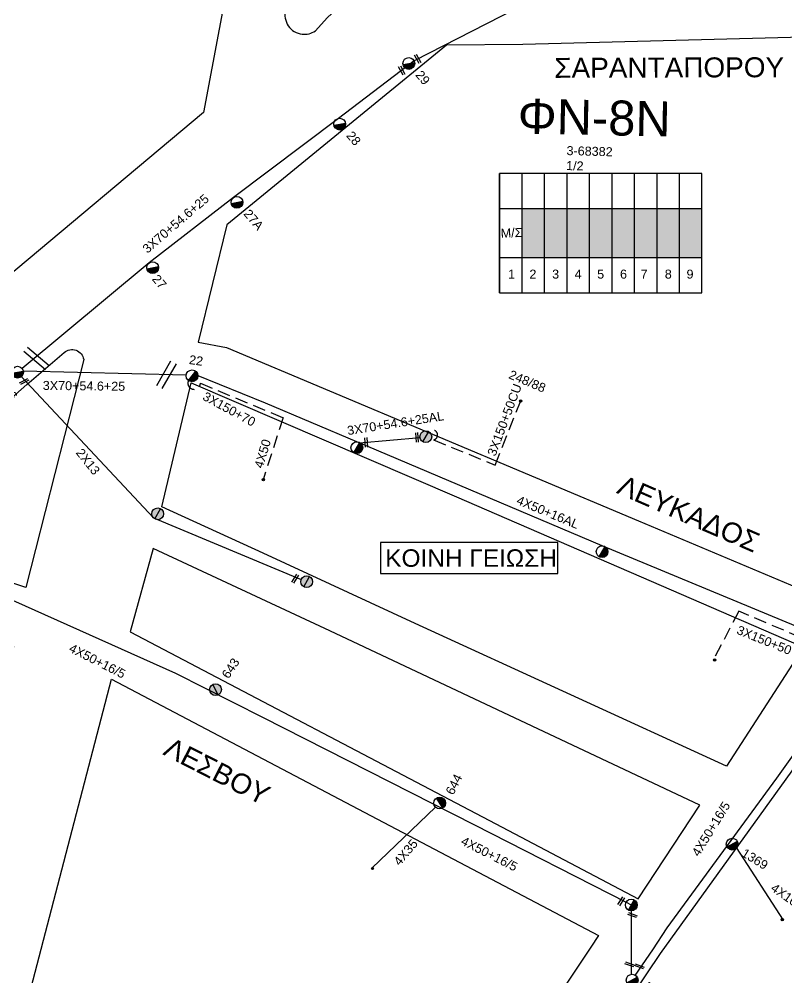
# Model space of a CAD drawing. Header units: millimetres. Extents: x 898 to 5598, y 789 to 3443.
# Drawn here: x 1801.7 to 1955.3, y 1238.3 to 1430.2 of the extents above; entities that cross this region are included whole.
import ezdxf
from ezdxf.enums import TextEntityAlignment as Align

# ---------------------------------------------------------------- set-up
doc = ezdxf.new("R2010")
doc.units = ezdxf.units.MM
doc.linetypes.add('DASHED', pattern=[19.05, 12.7, -6.35])
for name, color, linetype in [('Άγνωστα', 7, 'Continuous'), ('Ασφαλειοκιβώτια Χ.Τ 9 αναχωρήσεων', 7, 'Continuous'), ('Γυμνά εναέρια ΧΤ και ΦΟΠ (3Φ)   4x50+16AL', 7, 'Continuous'), ('Εναέρια παροχή ΧΤ 4x16', 7, 'SYN_LINE'), ('Επιγραφές - Σχήματα', 7, 'Continuous'), ('Καλώδια ΧΤ   3x150+50CU', 7, 'DASHED'), ('Καλώδια ΧΤ   3x150+70AL', 7, 'DASHED'), ('Μηχανική τομή', 7, 'Continuous'), ('Στύλος Ξύλινος', 7, 'Continuous'), ('Στύλος Ξύλινος @ 1', 7, 'Continuous'), ('Στύλος ΦΜ', 7, 'Continuous'), ('Στύλος ΦΜ @ 1', 7, 'Continuous'), ('Συνδέσεις', 7, 'Continuous'), ('Συνεστραμμένα ΧΤ   3x70+54.6+25 AL', 7, 'SYN_LINE'), ('Τομή', 7, 'Continuous'), ('Υπόβαθρο ΔΕΗ', 7, 'Continuous'), ('Υπόγεια καλώδια Παροχών ΧΤ   4x50AL', 7, 'DASHED')]:
    doc.layers.add(name, color=color, linetype=linetype)
doc.styles.add('arial', font='arial.ttf')
doc.styles.get("Standard").update_dxf_attribs({"font": 'arial.ttf'})
doc.linetypes.add('SYN_LINE', pattern='A,0.5,-0.0001,["/\\/\\/\\/",Standard,S=0.1,R=0,X=0,Y=-0.05],-0.25', length=0.7501)

# ---------------------------------------------------------------- blocks, each defined once
blk = doc.blocks.new('ΥΠΑΡΧΩΝ ΤΣΙΜΕΝΤΕΝΙΟΣ ΣΤΥΛΟΣ')
at = {"layer": 'Στύλος ΦΜ'}
blk.add_hatch(color=7, dxfattribs=at).paths.add_polyline_path([(-1.29, -2.28, 0.574793), (2.62, 0, 0.268822), (1.3, 2.27)])
at = {"layer": 'Στύλος ΦΜ', "color": 7}
blk.add_line((-1.29, -2.28), (1.3, 2.27), dxfattribs=at)
blk.add_circle((0, 0), 2.62, dxfattribs=at)
at = {"layer": 'Στύλος ΦΜ', "flags": 4}
for tag, p in [('ΑΡΙΘΜΟΣ', (-4.68, 8.05)), ('ΤΥΠΟΣ', (-4.91, 3.03))]:
    blk.add_attdef(tag, p, '', height=4, dxfattribs=at)
blk = doc.blocks.new('ΥΠΑΡΧΩΝ ΞΥΛΙΝΟΣ ΣΤΥΛΟΣ')
at = {"layer": 'Στύλος Ξύλινος'}
h = blk.add_hatch(color=7, dxfattribs=at)
h.paths.add_polyline_path([(-2.62, 0, 0.270008), (-1.29, -2.28), (1.3, 2.27, 0.576266)])
h.paths.add_polyline_path([(-1.29, -2.28, 0.574793), (2.62, 0, 0.268822), (1.3, 2.27)])
at = {"layer": 'Στύλος Ξύλινος', "color": 7}
blk.add_line((-1.29, -2.28), (1.3, 2.27), dxfattribs=at)
blk.add_circle((0, 0), 2.62, dxfattribs=at)
at = {"layer": 'Στύλος Ξύλινος', "flags": 4}
for tag, p in [('ΑΡΙΘΜΟΣ', (-4.91, 8.6)), ('ΤΥΠΟΣ', (-4.85, 3.39))]:
    blk.add_attdef(tag, p, '', height=4, dxfattribs=at)
blk = doc.blocks.new('ΑΣΦΑΛΕΙΟΚΙΒΩΤΙΟ ΥΠΟΣΤΑΘΜΟΥ 9 ΑΝΑΧΩΡΗΣΕΩΝ')
at = {"layer": 'Ασφαλειοκιβώτια Χ.Τ 9 αναχωρήσεων', "ltscale": 40}
for p, q in [((-23.8, 40.36), (24.02, 40.36)), ((-9.72, 40.36), (-9.72, -40.64)), ((9.94, 40.36), (9.94, -40.64)), ((-23.8, 31.36), (24.02, 31.36)), ((-23.8, 22.36), (24.02, 22.36)), ((-23.8, 13.36), (24.02, 13.36)), ((-23.8, 4.36), (24.02, 4.36)), ((-23.8, -4.64), (24.02, -4.64)), ((-23.8, -13.64), (24.02, -13.64)), ((-23.8, -22.64), (24.02, -22.64)), ((-23.8, -31.64), (24.02, -31.64))]:
    blk.add_line(p, q, dxfattribs=at)
at = {"layer": 'Ασφαλειοκιβώτια Χ.Τ 9 αναχωρήσεων'}
blk.add_lwpolyline([(-23.8, -40.64), (24.02, -40.64), (24.02, 40.36), (-23.8, 40.36)], close=True, dxfattribs=at)
for s, p in [('1', (-18.13, 36.98)), ('2', (-18.13, 28.42)), ('3', (-18.13, 19.34)), ('4', (-18.13, 10.32)), ('5', (-18.13, 1.31)), ('6', (-18.13, -7.83)), ('7', (-18.13, -16.07)), ('8', (-18.13, -25.75)), ('9', (-18.13, -34.45))]:
    blk.add_text(s, height=3.6, rotation=270, dxfattribs=at).set_placement(p)
at = {"layer": 'Ασφαλειοκιβώτια Χ.Τ 9 αναχωρήσεων', "ltscale": 40}
for tag, height, p in [('ΟΝΟΜΑ', 5, (-0.16, 44.31)), ('ΚΕΙΜΕΝΟ 1', 2, (17.06, 35.59)), ('ΚΕΙΜΕΝΟ 2', 2, (17.06, 26.88)), ('ΚΕΙΜΕΝΟ 3', 2, (17.06, 17.69)), ('ΚΕΙΜΕΝΟ 4', 2, (17.06, 8.71)), ('ΚΕΙΜΕΝΟ 5', 2, (17.06, -0.13)), ('ΚΕΙΜΕΝΟ 6', 2, (17.06, -9.05)), ('ΚΕΙΜΕΝΟ 7', 2, (17.06, -18.13)), ('ΚΕΙΜΕΝΟ 8', 2, (17.06, -26.85)), ('ΚΕΙΜΕΝΟ 9', 2, (17.06, -35.99)), ('ΣΧ', 2, (-0.1, -42.64))]:
    blk.add_attdef(tag, text='', height=height, dxfattribs=at).set_placement(p, align=Align.MIDDLE_CENTER)
blk = doc.blocks.new('ΜΗΧΑΝΙΚΗ ΤΟΜΗ')
at = {"layer": 'Μηχανική τομή', "ltscale": 40}
for p, q in [((-1.89, 0.78), (1.89, 0.78)), ((1.89, 0), (-1.89, 0))]:
    blk.add_line(p, q, dxfattribs=at)
blk = doc.blocks.new('ΤΟΜΗ')
at = {"layer": 'Τομή', "ltscale": 40}
for p, q in [((-5.68, 0), (5.68, 0)), ((5.68, -2.33), (-5.68, -2.33))]:
    blk.add_line(p, q, dxfattribs=at)
blk = doc.blocks.new('_ΣΥΝΔΕΣΗ')
at = {"layer": 'Συνδέσεις', "linetype": 'SYN_LINE', "ltscale": 40}
blk.add_hatch(color=256, dxfattribs=at).paths.add_polyline_path([(0.5, -0.01, 1), (-0.5, -0.01, 1)])
at = {"layer": 'Συνδέσεις'}
blk.add_circle((0, -0.01), 0.5, dxfattribs=at)

msp = doc.modelspace()

# ---------------------------------------------------------------- hatches: boundary and pattern name
at = {"layer": 'Ασφαλειοκιβώτια Χ.Τ 9 αναχωρήσεων', "ltscale": 40}
for color, points in [(1, [(1902.32, 1382.5), (1906.82, 1382.5), (1906.82, 1392.33), (1902.32, 1392.33)]), (133, [(1906.82, 1382.5), (1911.32, 1382.5), (1911.32, 1392.33), (1906.82, 1392.33)]), (151, [(1915.82, 1392.33), (1911.32, 1392.33), (1911.32, 1382.5), (1915.82, 1382.5)]), (27, [(1915.82, 1382.5), (1920.32, 1382.5), (1920.32, 1392.33), (1915.82, 1392.33)]), (85, [(1920.32, 1382.5), (1924.82, 1382.5), (1924.82, 1392.33), (1920.32, 1392.33)]), (2, [(1924.82, 1382.5), (1929.32, 1382.5), (1929.32, 1392.33), (1924.82, 1392.33)]), (5, [(1929.32, 1382.5), (1933.82, 1382.5), (1933.82, 1392.33), (1929.32, 1392.33)]), (62, [(1933.82, 1382.5), (1938.32, 1382.5), (1938.32, 1392.33), (1933.82, 1392.33)])]:
    msp.add_hatch(color=color, dxfattribs=at).paths.add_polyline_path(points)

# ---------------------------------------------------------------- linework, layer by layer
at = {"layer": 'Άγνωστα', "color": 1}
msp.add_lwpolyline([(1802.13, 1358.65), (1828.56, 1330.4), (1858.13, 1318.07)], dxfattribs=at)
at = {"layer": 'Άγνωστα', "color": 2, "linetype": 'SYN_LINE', "ltscale": 20}
msp.add_lwpolyline([(1884.99, 1272.46), (1872.27, 1260.28)], dxfattribs=at)
at = {"layer": 'Γυμνά εναέρια ΧΤ και ΦΟΠ (3Φ)   4x50+16AL', "color": 173, "ltscale": 40}
msp.add_lwpolyline([(1969.58, 1302.78), (1960.64, 1307.24), (1918.34, 1324.8), (1869.27, 1345.62), (1850.98, 1353.38), (1837.18, 1358.96)], dxfattribs=at)
at = {"layer": 'Γυμνά εναέρια ΧΤ και ΦΟΠ (3Φ)   4x50+16AL', "color": 2}
for points in [[(1787.45, 1319.68), (1787.45, 1319.68), (1833, 1299.31), (1850.36, 1290.5), (1892.81, 1268.93), (1923.13, 1253.42), (1924.18, 1252.88), (1924.14, 1244.68), (1924.14, 1244.68), (1924.17, 1238.99)], [(1924.96, 1238.78), (1928.49, 1243.88), (1931.39, 1248.28), (1953.31, 1278.3), (1963.43, 1292.46)]]:
    msp.add_lwpolyline(points, dxfattribs=at)
at = {"layer": 'Εναέρια παροχή ΧΤ 4x16', "color": 2, "ltscale": 20}
msp.add_lwpolyline([(1945.18, 1264.4), (1954.56, 1249.85)], dxfattribs=at)
at = {"layer": 'Επιγραφές - Σχήματα', "color": 190}
msp.add_lwpolyline([(1873.98, 1319.26), (1909.49, 1319.26), (1909.49, 1325.44), (1873.98, 1325.44)], close=True, dxfattribs=at)
at = {"layer": 'Καλώδια ΧΤ   3x150+50CU', "color": 173, "ltscale": 0.2}
msp.add_lwpolyline([(1883.65, 1347.65, -1.383754), (1884.62, 1346), (1896.93, 1340.96), (1902.03, 1353.72)], format="xyb", dxfattribs=at)
at = {"layer": 'Καλώδια ΧΤ   3x150+50CU', "color": 173, "linetype": 'DASHED', "ltscale": 0.2}
msp.add_lwpolyline([(1958.95, 1306.67), (1958.19, 1306.38), (1945.67, 1311.7), (1940.64, 1302)], dxfattribs=at)
at = {"layer": 'Καλώδια ΧΤ   3x150+70AL', "color": 173, "linetype": 'DASHED', "ltscale": 0.2}
msp.add_lwpolyline([(1837.95, 1357.34), (1854.51, 1350.45)], dxfattribs=at)
msp.add_arc((1836.7, 1357.37), 1.25, 155.2306, 358.3776, dxfattribs=at)
at = {"layer": 'Συνεστραμμένα ΧΤ   3x70+54.6+25 AL', "color": 151, "linetype": 'SYN_LINE', "ltscale": 20}
msp.add_lwpolyline([(1909.65, 1436.81), (1880.7, 1421.92), (1865.57, 1410.36), (1844.56, 1394.5), (1827.68, 1381.43), (1802.27, 1360.3)], dxfattribs=at)
at = {"layer": 'Συνεστραμμένα ΧΤ   3x70+54.6+25 AL', "color": 1, "linetype": 'SYN_LINE', "ltscale": 20}
msp.add_lwpolyline([(1835.12, 1358.99), (1802.52, 1359.77)], dxfattribs=at)
at = {"layer": 'Συνεστραμμένα ΧΤ   3x70+54.6+25 AL', "color": 173, "linetype": 'SYN_LINE', "ltscale": 15}
msp.add_lwpolyline([(1869.81, 1345.39), (1881.92, 1346.51)], dxfattribs=at)
at = {"layer": 'Υπόβαθρο ΔΕΗ'}
for points in [[(1713.47, 1447.09), (1757.33, 1498.75), (1770.19, 1513.38, -0.361183), (1777.17, 1514.49), (1791.64, 1491.19), (1805.15, 1468.23), (1843.41, 1437.18), (1838.56, 1411.55), (1796.79, 1376.56), (1742.95, 1421.38), (1713.47, 1447.09)], [(1863.35, 1430.48), (1885.24, 1450.87, 0.531347), (1884.33, 1456.65), (1870.09, 1469.67, 0.196039), (1867.05, 1470.79, 0.304572), (1864.67, 1469.08), (1856.77, 1438.85), (1855, 1432.06, 0.455805), (1858.3, 1427.23, 0.182025), (1860.96, 1427.89), (1863.35, 1430.48)], [(1772.18, 1329.7), (1803.23, 1357.12), (1810.7, 1363.51, -0.582368), (1814.6, 1362.09), (1803.01, 1316.47), (1769.97, 1327.42), (1772.18, 1329.7)]]:
    msp.add_lwpolyline(points, format="xyb", dxfattribs=at)
for points in [[(1963.63, 1313.76), (2004.61, 1392.63), (2013.86, 1411.3), (2013.39, 1412.31), (1961.21, 1426.71), (1902.48, 1425.19), (1887.23, 1425.06), (1843.25, 1389.03), (1837.53, 1365.59), (1843.2, 1364.49), (1925.64, 1329.82), (1963.63, 1313.76)], [(1830.23, 1332.58), (1836.11, 1357.45), (1889.19, 1334.62), (1958.61, 1304.5), (1943.25, 1280.67), (1880.96, 1309.26), (1850.5, 1323.35), (1830.23, 1332.58)], [(1828.5, 1324.26), (1823.89, 1307.54), (1897.05, 1269.15), (1925.57, 1254.09), (1937.9, 1272.85), (1863.83, 1307.79), (1828.5, 1324.26)], [(1943.94, 1153.62), (1874.17, 1159.69), (1890.35, 1184.11), (1930.02, 1243.16), (1930.02, 1243.16), (1970.86, 1299.85), (1971.85, 1299.87), (2016.11, 1281.34)]]:
    msp.add_lwpolyline(points, dxfattribs=at)
msp.add_lwpolyline([(1731.09, 1294.68), (1748.19, 1308.95), (1759.56, 1318.72), (1800.55, 1304.62), (1779.98, 1221.37), (1799.12, 1217.14), (1820.15, 1298.12), (1917.6, 1246.75), (1916.07, 1244.4), (1916.07, 1244.4), (1860.97, 1161.82), (1715.31, 1204.37), (1656.4, 1221.36), (1654.78, 1229.1), (1702.66, 1270.23), (1730.68, 1294.23)], close=True, dxfattribs=at)
at = {"layer": 'Υπόγεια καλώδια Παροχών ΧΤ   4x50AL', "color": 173, "linetype": 'DASHED', "ltscale": 0.2}
msp.add_lwpolyline([(1854.51, 1350.45), (1850.51, 1337.99)], dxfattribs=at)

# ---------------------------------------------------------------- block references
at = {"layer": 'Ασφαλειοκιβώτια Χ.Τ 9 αναχωρήσεων', "xscale": 0.5, "yscale": 0.5, "zscale": 0.5, "rotation": 90}
msp.add_blockref('ΑΣΦΑΛΕΙΟΚΙΒΩΤΙΟ ΥΠΟΣΤΑΘΜΟΥ 9 ΑΝΑΧΩΡΗΣΕΩΝ', (1918.01, 1387.36), dxfattribs=at)
at = {"layer": 'Μηχανική τομή'}
for p, xscale, yscale, zscale, rotation in [((1881.6, 1422.41), 0.4999999999999997, 0.4999999999999997, 0.4999999999999997, 118.1010363753704), ((1878.42, 1420.06), 0.4999999999999997, 0.4999999999999997, 0.4999999999999997, 118.1010363753704), ((1802.77, 1357.52), 0.4999999999999998, 0.4999999999999998, 0.4999999999999998, 29.16301988990516), ((1870.93, 1345.49), 0.4999999999999997, 0.4999999999999997, 0.4999999999999997, 274.0482974218615), ((1881.11, 1346.49), 0.4999999999999997, 0.4999999999999997, 0.4999999999999997, 274.0482974218615), ((1856.77, 1318.32), 0.4999999999999997, 0.4999999999999997, 0.4999999999999997, 237.8098773206167), ((1921.99, 1253.74), 0.4999999999999997, 0.4999999999999997, 0.4999999999999997, 237.8098773206167), ((1924.48, 1251.04), 0.4999999999999996, 0.4999999999999996, 0.4999999999999996, 159.9877513134886), ((1923.93, 1241.15), 0.4999999999999996, 0.4999999999999996, 0.4999999999999996, 159.9877513134886), ((1925.86, 1240.78), 0.4999999999999997, 0.4999999999999997, 0.4999999999999997, 159.9877513134886)]:
    msp.add_blockref('ΜΗΧΑΝΙΚΗ ΤΟΜΗ', p, dxfattribs=dict(at, xscale=xscale, yscale=yscale, zscale=zscale, rotation=rotation))
at = {"layer": 'Στύλος Ξύλινος @ 1', "ltscale": 40, "xscale": 0.4499999999998181, "yscale": 0.4499999999998181, "zscale": 0.4499999999998181}
for p in [(1883.06, 1346.63), (1829.42, 1331.2), (1859.22, 1317.61)]:
    msp.add_blockref('ΥΠΑΡΧΩΝ ΞΥΛΙΝΟΣ ΣΤΥΛΟΣ', p, dxfattribs=at)
at = {"layer": 'Στύλος Ξύλινος @ 1', "ltscale": 40}
ref = msp.add_blockref('ΥΠΑΡΧΩΝ ΞΥΛΙΝΟΣ ΣΤΥΛΟΣ', (1840.98, 1296), dxfattribs=dict(at, xscale=0.449999999999818, yscale=0.449999999999818, zscale=0.449999999999818, rotation=56.62090603206624))
ref.add_attrib('ΤΥΠΟΣ', '643', (1843.59, 1298.04), dxfattribs={"layer": 'Στύλος Ξύλινος', "height": 1.8, "rotation": 56.6209, "flags": 4})
at = {"layer": 'Στύλος ΦΜ @ 1', "ltscale": 40}
ref = msp.add_blockref('ΥΠΑΡΧΩΝ ΤΣΙΜΕΝΤΕΝΙΟΣ ΣΤΥΛΟΣ', (1879.66, 1421.37), dxfattribs=dict(at, xscale=0.4499999999998181, yscale=0.4499999999998181, zscale=0.4499999999998181, rotation=310.360779747437))
ref.add_attrib('ΤΥΠΟΣ', '29', (1880.87, 1419.02), dxfattribs={"layer": 'Στύλος ΦΜ', "height": 1.8, "rotation": 310.3608, "flags": 4})
ref = msp.add_blockref('ΥΠΑΡΧΩΝ ΤΣΙΜΕΝΤΕΝΙΟΣ ΣΤΥΛΟΣ', (1865.83, 1409.22), dxfattribs=dict(at, xscale=0.4499999999998181, yscale=0.4499999999998181, zscale=0.4499999999998181, rotation=310.360779747437))
ref.add_attrib('ΤΥΠΟΣ', '28', (1867.04, 1406.87), dxfattribs={"layer": 'Στύλος ΦΜ', "height": 1.8, "rotation": 310.3608, "flags": 4})
ref = msp.add_blockref('ΥΠΑΡΧΩΝ ΤΣΙΜΕΝΤΕΝΙΟΣ ΣΤΥΛΟΣ', (1845.27, 1393.56), dxfattribs=dict(at, xscale=0.4499999999998181, yscale=0.4499999999998181, zscale=0.4499999999998181, rotation=310.360779747437))
ref.add_attrib('ΤΥΠΟΣ', '27A', (1846.48, 1391.21), dxfattribs={"layer": 'Στύλος ΦΜ', "height": 1.8, "rotation": 310.3608, "flags": 4})
ref = msp.add_blockref('ΥΠΑΡΧΩΝ ΤΣΙΜΕΝΤΕΝΙΟΣ ΣΤΥΛΟΣ', (1828.4, 1380.5), dxfattribs=dict(at, xscale=0.4499999999998181, yscale=0.4499999999998181, zscale=0.4499999999998181, rotation=310.360779747437))
ref.add_attrib('ΤΥΠΟΣ', '27', (1828.16, 1378.15), dxfattribs={"layer": 'Στύλος ΦΜ', "height": 1.8, "rotation": 310.3608, "flags": 4})
ref = msp.add_blockref('ΥΠΑΡΧΩΝ ΤΣΙΜΕΝΤΕΝΙΟΣ ΣΤΥΛΟΣ', (1836.29, 1358.83), dxfattribs=dict(at, xscale=0.4499999999998181, yscale=0.4499999999998181, zscale=0.4499999999998181, rotation=352.0589973944401))
ref.add_attrib('ΤΥΠΟΣ', '22', (1835.58, 1361.21), dxfattribs={"layer": 'Στύλος ΦΜ', "height": 1.8, "rotation": 352.059, "flags": 4})
ref = msp.add_blockref('ΥΠΑΡΧΩΝ ΤΣΙΜΕΝΤΕΝΙΟΣ ΣΤΥΛΟΣ', (1801.36, 1359.55), dxfattribs=dict(at, xscale=0.4499999999998181, yscale=0.4499999999998181, zscale=0.4499999999998181, rotation=310.360779747437))
ref.add_attrib('ΤΥΠΟΣ', '26', (1798.33, 1355.85), dxfattribs={"layer": 'Στύλος ΦΜ', "height": 1.8, "rotation": 310.3608, "flags": 4})
at = {"layer": 'Στύλος ΦΜ @ 1', "ltscale": 40, "xscale": 0.4499999999998181, "yscale": 0.4499999999998181, "zscale": 0.4499999999998181}
for p in [(1869.27, 1344.44), (1918.34, 1323.62), (1924.18, 1252.88)]:
    msp.add_blockref('ΥΠΑΡΧΩΝ ΤΣΙΜΕΝΤΕΝΙΟΣ ΣΤΥΛΟΣ', p, dxfattribs=at)
at = {"layer": 'Στύλος ΦΜ @ 1', "ltscale": 40}
ref = msp.add_blockref('ΥΠΑΡΧΩΝ ΤΣΙΜΕΝΤΕΝΙΟΣ ΣΤΥΛΟΣ', (1885.83, 1273.28), dxfattribs=dict(at, xscale=0.4499999999998181, yscale=0.4499999999998181, zscale=0.4499999999998181, rotation=63.39772809219212))
ref.add_attrib('ΤΥΠΟΣ', '644', (1888.55, 1274.75), dxfattribs={"layer": 'Στύλος ΦΜ', "height": 1.8, "rotation": 63.3977, "flags": 4})
ref = msp.add_blockref('ΥΠΑΡΧΩΝ ΤΣΙΜΕΝΤΕΝΙΟΣ ΣΤΥΛΟΣ', (1944.37, 1265.06), dxfattribs=dict(at, xscale=0.449999999999818, yscale=0.449999999999818, zscale=0.449999999999818, rotation=328.3524764546679))
ref.add_attrib('ΤΥΠΟΣ', '1369', (1946.06, 1262.79), dxfattribs={"layer": 'Στύλος ΦΜ', "height": 1.8, "rotation": 328.3525, "flags": 4})
ref = msp.add_blockref('ΥΠΑΡΧΩΝ ΤΣΙΜΕΝΤΕΝΙΟΣ ΣΤΥΛΟΣ', (1924.35, 1237.83), dxfattribs=dict(at, xscale=0.449999999999818, yscale=0.449999999999818, zscale=0.449999999999818, rotation=328.3524764546679))
ref.add_attrib('ΤΥΠΟΣ', '581', (1926.59, 1236.07), dxfattribs={"layer": 'Στύλος ΦΜ', "height": 1.8, "rotation": 328.3525, "flags": 4})
at = {"layer": 'Συνδέσεις', "xscale": 0.4499999999999886, "yscale": 0.4499999999999886, "zscale": 0.4499999999999886}
for p in [(1902.04, 1353.8), (1850.55, 1338.02), (1940.85, 1301.93), (1872.4, 1260.19), (1954.39, 1249.92)]:
    msp.add_blockref('_ΣΥΝΔΕΣΗ', p, dxfattribs=at)
at = {"layer": 'Τομή', "xscale": 0.4999999999999996, "yscale": 0.4999999999999996, "zscale": 0.4999999999999996}
for p, rotation in [((1805.53, 1362.74), 319.6873499936024), ((1830.66, 1359.35), 60.26939851153552)]:
    msp.add_blockref('ΤΟΜΗ', p, dxfattribs=dict(at, rotation=rotation))

# ---------------------------------------------------------------- texts
at = {"ltscale": 40, "width": 94.4586, "attachment_point": 1, "style": 'arial'}
for s, insert, char_height, rotation in [('ΣΑΡΑΝΤΑΠΟΡΟΥ', (1908.77, 1422.49), 4, 0.1675), ('ΦN-8N', (1901.54, 1414.37), 7, 358.8094), ('ΛEΥΚΑΔΟΣ', (1922.64, 1339.09), 4, 336.4376), ('ΛEΣBOY', (1832.09, 1286.63), 4, 332.881)]:
    msp.add_mtext(s, dxfattribs=dict(at, insert=insert, char_height=char_height, rotation=rotation))
at = {"layer": 'Άγνωστα', "ltscale": 40, "char_height": 1.8, "attachment_point": 1, "style": 'arial'}
for s, insert, width, rotation in [('3-68382 1/2', (1911.25, 1404.83), 7.1535, 358.4561), ('3X70+54.6+25', (1826.17, 1384.61), 31.6072, 40.6557), ('Μ/Σ', (1898.01, 1388.25), 7.1535, 2.5546), ('248/88', (1900.18, 1360.05), 7.1535, 337.4174), ('3X70+54.6+25', (1806.42, 1357.81), 31.6072, 359.3481), ('3X150+70', (1839.09, 1355.72), 31.6072, 331.4009), ('4X50', (1848.7, 1340.68), 31.6072, 73.5153), ('2X13', (1814.34, 1344.51), 31.6072, 308.5909), ('\\pt12.6;3X150+50', (1945.78, 1308.9), 31.6072, 337.9675), ('4X50+16/5', (1812.29, 1305.3), 31.6072, 333.1275), ('4X50+16/5', (1936.16, 1263.36), 31.6072, 58.5256), ('4X35', (1876.45, 1261.75), 31.6072, 49.9145), ('4X50+16/5', (1890.73, 1266.69), 31.6072, 333.1275)]:
    msp.add_mtext(s, dxfattribs=dict(at, insert=insert, width=width, rotation=rotation))
at = {"layer": 'Γυμνά εναέρια ΧΤ και ΦΟΠ (3Φ)   4x50+16AL', "ltscale": 40, "insert": (1901.74, 1334.9), "char_height": 1.8, "width": 31.6072, "attachment_point": 1, "rotation": 337.3445, "style": 'arial'}
msp.add_mtext('4X50+16AL', dxfattribs=at)
at = {"layer": 'Εναέρια παροχή ΧΤ 4x16', "ltscale": 20, "insert": (1952.96, 1257.36), "char_height": 1.8, "width": 31.6072, "attachment_point": 1, "rotation": 324.7656, "style": 'arial'}
msp.add_mtext('4X16', dxfattribs=at)
at = {"layer": 'Επιγραφές - Σχήματα', "color": 190, "insert": (1874.94, 1324.09), "char_height": 3.5, "width": 35.1311, "attachment_point": 1}
msp.add_mtext('KOINH ΓΕΙΩΣΗ', dxfattribs=at)
at = {"layer": 'Καλώδια ΧΤ   3x150+50CU', "ltscale": 0.2, "insert": (1895.3, 1343.24), "char_height": 1.8, "width": 31.6072, "attachment_point": 1, "rotation": 69.39, "style": 'arial'}
msp.add_mtext('3X150+50CU', dxfattribs=at)
at = {"layer": 'Συνεστραμμένα ΧΤ   3x70+54.6+25 AL', "ltscale": 20, "insert": (1867.2, 1348.73), "char_height": 1.8, "width": 31.6072, "attachment_point": 1, "rotation": 8.8498, "style": 'arial'}
msp.add_mtext('3X70+54.6+25AL', dxfattribs=at)

doc.saveas('drawing.dxf')
